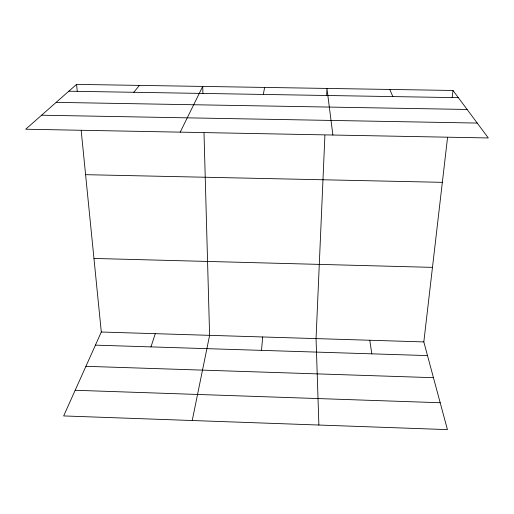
<?xml version="1.0" encoding="UTF-8"?>
<svg xmlns="http://www.w3.org/2000/svg" width="514" height="514" viewBox="0 0 514 514"><rect width="100%" height="100%" fill="white"/><g stroke="black" fill="none" stroke-linecap="round" stroke-linejoin="round"><path stroke-width="0.77" d="M324.912 135.33L316.052 338.604L318.886 425.033M326.641 95.585L326.955 88.434L332.879 135.021M261.517 350.368L262.667 336.972M81.199 130.729L101.303 332.018L63.665 415.935L447.424 429.62L423.825 341.913L447.527 137.649M452.179 97.544L453.001 90.47L76.567 84.38L25.7 129.226L488.3 137.958L453.001 90.47M263.335 94.435L264.614 87.425M192.23 420.516L209.609 335.34L204.007 133.049M150.975 346.892L155.286 333.676M180.208 132.143L202.715 86.423L202.914 93.535M133.807 92.289L139.41 85.395M68.818 91.209L458.353 97.673M56.167 102.37L467.117 109.456M41.595 115.213L477.23 123.064M85.587 174.676L442.342 182.335M93.953 258.446L432.473 267.37M101.303 332.018L423.825 341.913M95.418 345.145L427.5 355.592M85.922 366.315L433.45 377.681M75.172 390.274L440.19 402.738M389.747 89.449L392.857 96.587M369.772 340.255L371.821 353.838M76.567 84.38L77.286 91.569"/></g></svg>
